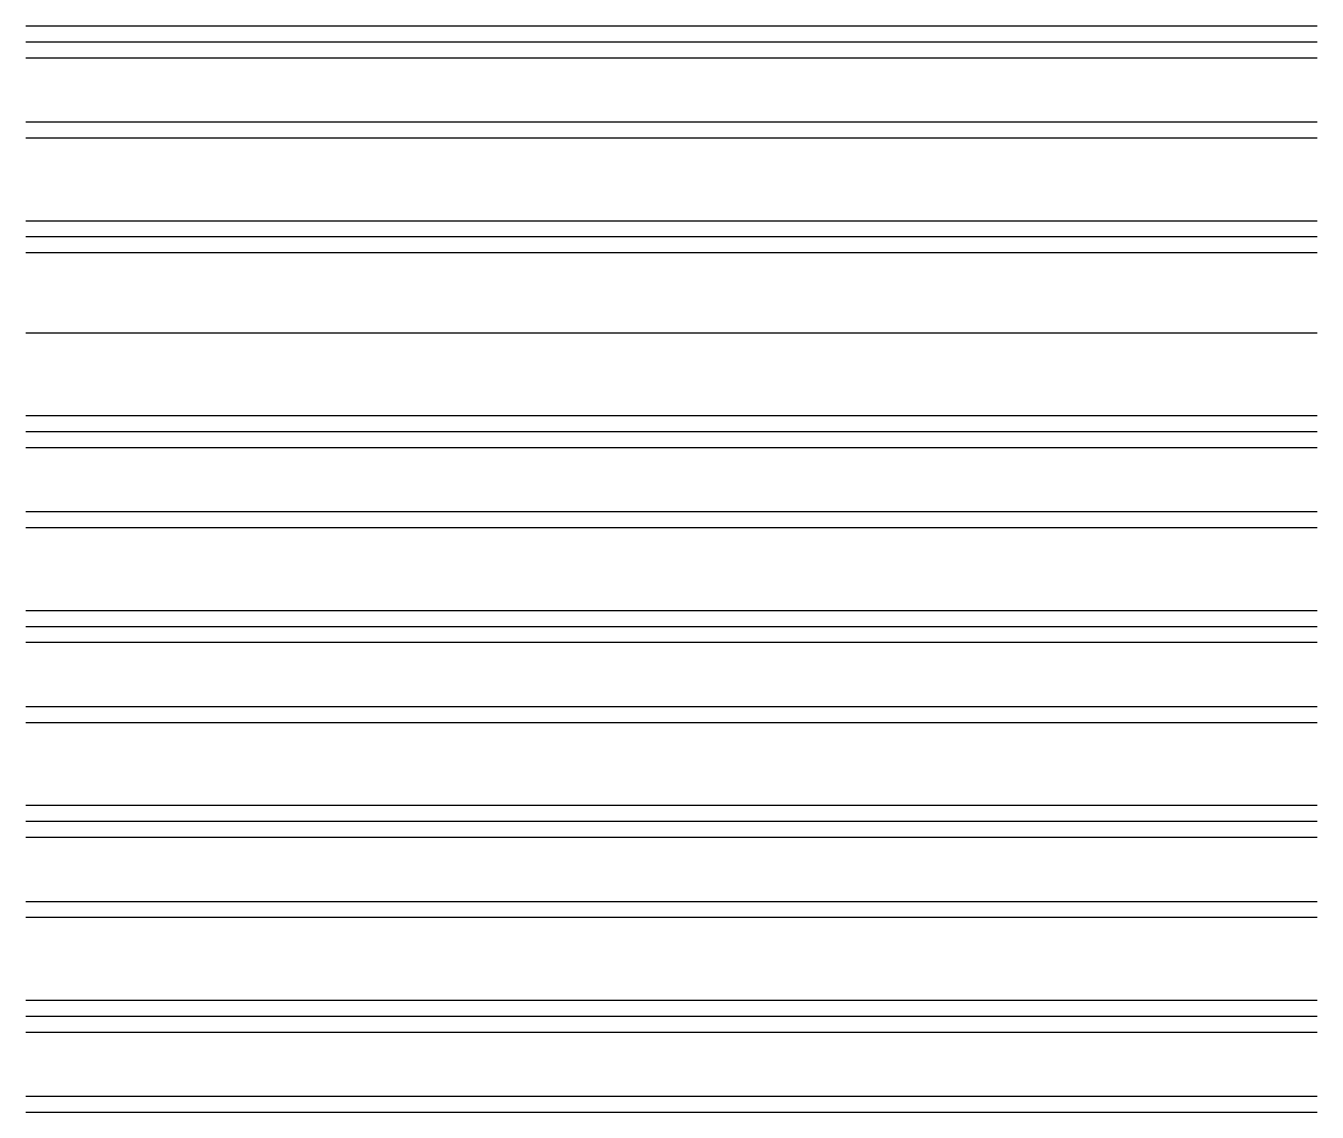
# Model space of a CAD drawing. Header units: inches. Extents: x -816171 to 9366335, y -450961 to 689132.
# Drawn here: x -85608 to -36975, y 272043 to 312963 of the extents above; entities that cross this region are included whole.
import ezdxf

# ---------------------------------------------------------------- set-up
doc = ezdxf.new("R2010")
doc.units = ezdxf.units.IN
doc.header["$MEASUREMENT"] = 0
doc.layers.add('Schedule Border', color=60, linetype='Continuous')
doc.layers.add('Schedule Line', color=60, linetype='Continuous')

msp = doc.modelspace()

# ---------------------------------------------------------------- linework, layer by layer
at = {"layer": 'Schedule Border'}
for p, q in [((-85607.60932, 308743.28242), (-36974.80549, 308743.28242)), ((-85607.60932, 301403.28242), (-36974.80549, 301403.28242)), ((-85607.60932, 294063.28242), (-36974.80549, 294063.28242)), ((-85607.60932, 286723.28242), (-36974.80549, 286723.28242)), ((-85607.60932, 279383.28242), (-36974.80549, 279383.28242)), ((-85607.60932, 272043.28242), (-36974.80549, 272043.28242))]:
    msp.add_line(p, q, dxfattribs=at)
at = {"layer": 'Schedule Line'}
for p, q in [((-85607.60932, 312963.28242), (-36974.80549, 312963.28242)), ((-85607.60932, 312363.28242), (-36974.80549, 312363.28242)), ((-85607.60932, 311763.28242), (-36974.80549, 311763.28242)), ((-85607.60932, 309343.28242), (-36974.80549, 309343.28242)), ((-85607.60932, 305623.28242), (-36974.80549, 305623.28242)), ((-85607.60932, 305023.28242), (-36974.80549, 305023.28242)), ((-85607.60932, 304423.28242), (-36974.80549, 304423.28242)), ((-85607.60932, 298283.28242), (-36974.80549, 298283.28242)), ((-85607.60932, 297683.28242), (-36974.80549, 297683.28242)), ((-85607.60932, 297083.28242), (-36974.80549, 297083.28242)), ((-85607.60932, 294663.28242), (-36974.80549, 294663.28242)), ((-85607.60932, 290943.28242), (-36974.80549, 290943.28242)), ((-85607.60932, 290343.28242), (-36974.80549, 290343.28242)), ((-85607.60932, 289743.28242), (-36974.80549, 289743.28242)), ((-85607.60932, 287323.28242), (-36974.80549, 287323.28242)), ((-85607.60932, 283603.28242), (-36974.80549, 283603.28242)), ((-85607.60932, 283003.28242), (-36974.80549, 283003.28242)), ((-85607.60932, 282403.28242), (-36974.80549, 282403.28242)), ((-85607.60932, 279983.28242), (-36974.80549, 279983.28242)), ((-85607.60932, 276263.28242), (-36974.80549, 276263.28242)), ((-85607.60932, 275663.28242), (-36974.80549, 275663.28242)), ((-85607.60932, 275063.28242), (-36974.80549, 275063.28242)), ((-85607.60932, 272643.28242), (-36974.80549, 272643.28242))]:
    msp.add_line(p, q, dxfattribs=at)

doc.saveas('drawing.dxf')
